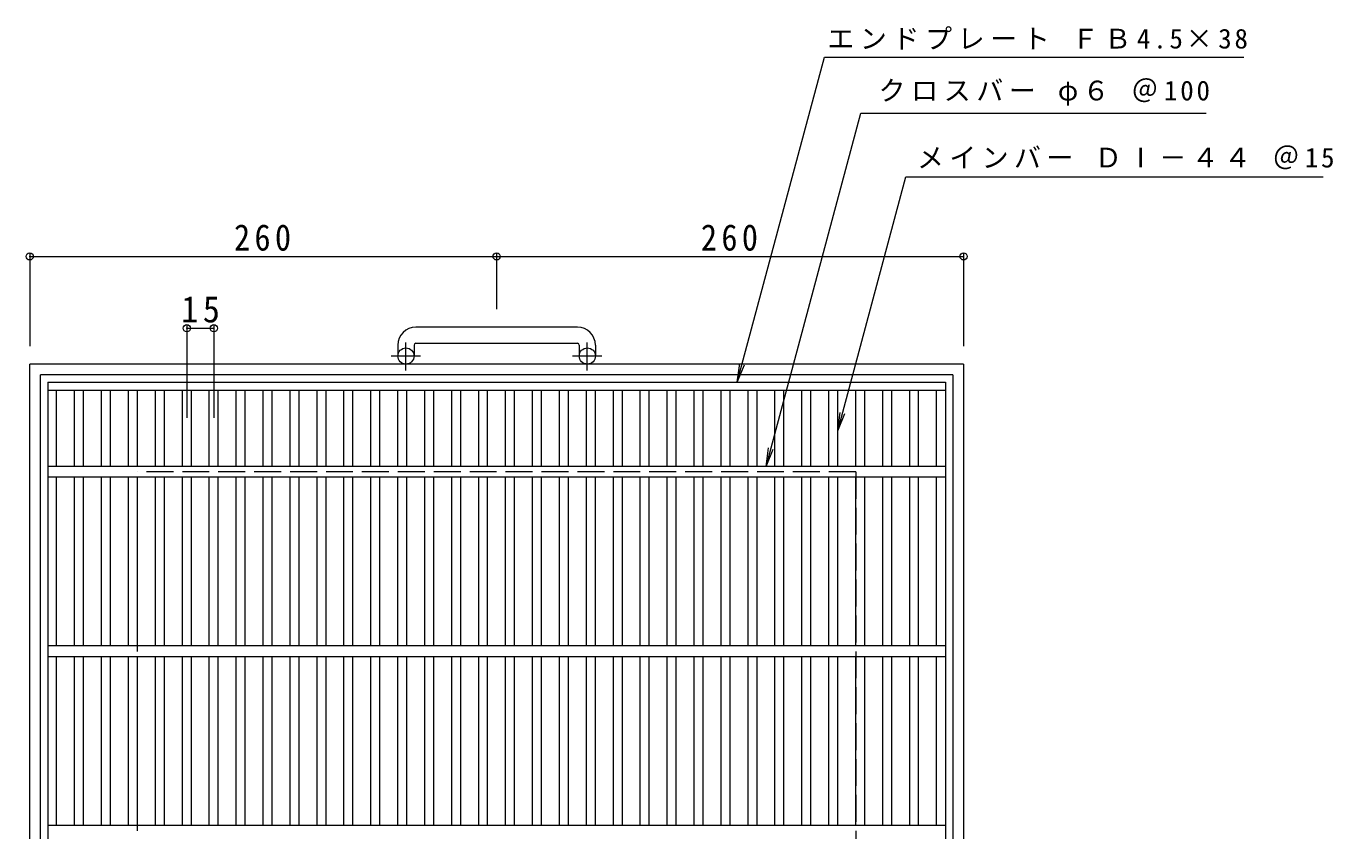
# Model space of a CAD drawing. Units: millimetres at full size, sheet at 1:5. Extents: x -689 to 912, y -685 to 667.
# Drawn here: x -674 to 54, y 218 to 667 of the extents above; entities that cross this region are included whole.
import ezdxf

# ---------------------------------------------------------------- set-up
doc = ezdxf.new("R2010")
doc.units = ezdxf.units.MM
doc.header["$LTSCALE"] = 5
doc.header["$PDMODE"] = 32
doc.header["$PDSIZE"] = 4
doc.linetypes.add('CHAIN1', pattern=[8, 5, -1, 1, -1])
doc.linetypes.add('DASHED3', pattern=[4, 3, -1])
for name, color, linetype, lineweight in [('E-1', 2, 'Continuous', 9), ('E-2', 3, 'Continuous', 9), ('E-4', 7, 'Continuous', 9), ('E-5', 7, 'Continuous', 9)]:
    doc.layers.add(name, color=color, linetype=linetype, lineweight=lineweight)
doc.styles.add('ＭＳ ゴシック', font='')
doc.styles.get('ＭＳ ゴシック').set_extended_font_data('MS Gothic')

msp = doc.modelspace()

# ---------------------------------------------------------------- linework, layer by layer
at = {"layer": 'E-1'}
for p, q in [((-366.634, 499.07), (-456.634, 499.07)), ((-466.634, 489.07), (-466.634, 482.971)), ((-457.634, 489.07), (-457.634, 482.971)), ((-456.634, 490.07), (-366.634, 490.07)), ((-365.634, 489.07), (-365.634, 482.971)), ((-356.634, 489.07), (-356.634, 482.971)), ((-671.634, -41.529), (-671.634, 478.47)), ((-151.634, 478.47), (-671.634, 478.47)), ((-151.634, 478.47), (-151.634, -41.529)), ((-665.634, -35.529), (-665.634, 472.47)), ((-157.634, 472.47), (-665.634, 472.47)), ((-157.634, 472.47), (-157.634, -35.529))]:
    msp.add_line(p, q, dxfattribs=at)
at = {"layer": 'E-1', "linetype": 'CHAIN1'}
for p, q in [((-462.134, 474.863), (-462.134, 490.461)), ((-361.133, 474.863), (-361.133, 490.461)), ((-453.971, 482.971), (-470.378, 482.971)), ((-352.971, 482.971), (-369.378, 482.971))]:
    msp.add_line(p, q, dxfattribs=at)
at = {"layer": 'E-1', "linetype": 'DASHED3'}
for p, q in [((-611.633, 18.47), (-611.633, 418.471)), ((-211.634, 418.471), (-611.633, 418.471)), ((-211.634, 418.471), (-211.634, 18.47))]:
    msp.add_line(p, q, dxfattribs=at)
at = {"layer": 'E-1'}
for centre in [(-462.134, 482.971), (-361.134, 482.971)]:
    msp.add_circle(centre, 4.5, dxfattribs=at)
for centre, radius, start, end in [((-456.634, 489.07), 10, 90, 180), ((-366.634, 489.07), 10, 0, 90), ((-456.634, 489.07), 1, 90, 180), ((-366.634, 489.07), 1, 0, 90)]:
    msp.add_arc(centre, radius, start, end, dxfattribs=at)
at = {"layer": 'E-2'}
for p, q in [((-661.634, 468.47), (-161.633, 468.47)), ((-661.634, 468.47), (-661.634, -31.53)), ((-161.633, 468.47), (-161.633, -31.53)), ((-661.634, 463.97), (-161.633, 463.97)), ((-656.634, 421.47), (-656.634, 463.97)), ((-646.634, 421.47), (-646.634, 463.97)), ((-641.634, 421.47), (-641.634, 463.97)), ((-631.634, 421.47), (-631.634, 463.97)), ((-626.634, 421.47), (-626.634, 463.97)), ((-616.634, 421.47), (-616.634, 463.97)), ((-611.634, 421.47), (-611.634, 463.97)), ((-601.634, 421.47), (-601.634, 463.97)), ((-596.634, 421.47), (-596.634, 463.97)), ((-586.634, 421.47), (-586.634, 463.97)), ((-581.634, 421.47), (-581.634, 463.97)), ((-571.634, 421.47), (-571.634, 463.97)), ((-566.634, 421.47), (-566.634, 463.97)), ((-556.634, 421.47), (-556.634, 463.97)), ((-551.634, 421.47), (-551.634, 463.97)), ((-541.634, 421.47), (-541.634, 463.97)), ((-536.634, 421.47), (-536.634, 463.97)), ((-526.634, 421.47), (-526.634, 463.97)), ((-521.634, 421.47), (-521.634, 463.97)), ((-511.634, 421.47), (-511.634, 463.97)), ((-506.634, 421.47), (-506.634, 463.97)), ((-496.634, 421.47), (-496.634, 463.97)), ((-491.634, 421.47), (-491.634, 463.97)), ((-481.634, 421.47), (-481.634, 463.97)), ((-476.634, 421.47), (-476.634, 463.97)), ((-466.634, 421.47), (-466.634, 463.97)), ((-461.634, 421.47), (-461.634, 463.97)), ((-451.634, 421.47), (-451.634, 463.97)), ((-446.634, 421.47), (-446.634, 463.97)), ((-436.634, 421.47), (-436.634, 463.97)), ((-431.634, 421.47), (-431.634, 463.97)), ((-421.634, 421.47), (-421.634, 463.97)), ((-416.634, 421.47), (-416.634, 463.97)), ((-406.634, 421.47), (-406.634, 463.97)), ((-401.634, 421.47), (-401.634, 463.97)), ((-391.634, 421.47), (-391.634, 463.97)), ((-386.634, 421.47), (-386.634, 463.97)), ((-376.634, 421.47), (-376.634, 463.97)), ((-371.634, 421.47), (-371.634, 463.97)), ((-361.634, 421.47), (-361.634, 463.97)), ((-356.634, 421.47), (-356.634, 463.97)), ((-346.634, 421.47), (-346.634, 463.97)), ((-341.634, 421.47), (-341.634, 463.97)), ((-331.634, 421.47), (-331.634, 463.97)), ((-326.634, 421.47), (-326.634, 463.97)), ((-316.634, 421.47), (-316.634, 463.97)), ((-311.634, 421.47), (-311.634, 463.97)), ((-301.634, 421.47), (-301.634, 463.97)), ((-296.634, 421.47), (-296.634, 463.97)), ((-286.634, 421.47), (-286.634, 463.97)), ((-281.634, 421.47), (-281.634, 463.97)), ((-271.634, 421.47), (-271.634, 463.97)), ((-266.634, 421.47), (-266.634, 463.97)), ((-256.634, 421.47), (-256.634, 463.97)), ((-251.634, 421.47), (-251.634, 463.97)), ((-241.634, 421.47), (-241.634, 463.97)), ((-236.634, 421.47), (-236.634, 463.97)), ((-226.634, 421.47), (-226.634, 463.97)), ((-221.634, 421.47), (-221.634, 463.97)), ((-211.634, 421.47), (-211.634, 463.97)), ((-206.634, 421.47), (-206.634, 463.97)), ((-196.634, 421.47), (-196.634, 463.97)), ((-191.634, 421.47), (-191.634, 463.97)), ((-181.634, 421.47), (-181.634, 463.97)), ((-176.634, 421.47), (-176.634, 463.97)), ((-166.633, 421.47), (-166.633, 463.97)), ((-161.633, 421.47), (-661.634, 421.47)), ((-161.633, 415.47), (-661.634, 415.47)), ((-656.634, 321.47), (-656.634, 415.47)), ((-646.634, 321.47), (-646.634, 415.47)), ((-641.634, 321.47), (-641.634, 415.47)), ((-631.634, 321.47), (-631.634, 415.47)), ((-626.634, 321.47), (-626.634, 415.47)), ((-616.634, 321.47), (-616.634, 415.47)), ((-611.634, 321.47), (-611.634, 415.47)), ((-601.634, 321.47), (-601.634, 415.47)), ((-596.634, 321.47), (-596.634, 415.47)), ((-586.634, 321.47), (-586.634, 415.47)), ((-581.634, 321.47), (-581.634, 415.47)), ((-571.634, 321.47), (-571.634, 415.47)), ((-566.634, 321.47), (-566.634, 415.47)), ((-556.634, 321.47), (-556.634, 415.47)), ((-551.634, 321.47), (-551.634, 415.47)), ((-541.634, 321.47), (-541.634, 415.47)), ((-536.634, 321.47), (-536.634, 415.47)), ((-526.634, 321.47), (-526.634, 415.47)), ((-521.634, 321.47), (-521.634, 415.47)), ((-511.634, 321.47), (-511.634, 415.47)), ((-506.634, 321.47), (-506.634, 415.47)), ((-496.634, 321.47), (-496.634, 415.47)), ((-491.634, 321.47), (-491.634, 415.47)), ((-481.634, 321.47), (-481.634, 415.47)), ((-476.634, 321.47), (-476.634, 415.47)), ((-466.634, 321.47), (-466.634, 415.47)), ((-461.634, 321.47), (-461.634, 415.47)), ((-451.634, 321.47), (-451.634, 415.47)), ((-446.634, 321.47), (-446.634, 415.47)), ((-436.634, 321.47), (-436.634, 415.47)), ((-431.634, 321.47), (-431.634, 415.47)), ((-421.634, 321.47), (-421.634, 415.47)), ((-416.634, 321.47), (-416.634, 415.47)), ((-406.634, 321.47), (-406.634, 415.47)), ((-401.634, 321.47), (-401.634, 415.47)), ((-391.634, 321.47), (-391.634, 415.47)), ((-386.634, 321.47), (-386.634, 415.47)), ((-376.634, 321.47), (-376.634, 415.47)), ((-371.634, 321.47), (-371.634, 415.47)), ((-361.634, 321.47), (-361.634, 415.47)), ((-356.634, 321.47), (-356.634, 415.47)), ((-346.634, 321.47), (-346.634, 415.47)), ((-341.634, 321.47), (-341.634, 415.47)), ((-331.634, 321.47), (-331.634, 415.47)), ((-326.634, 321.47), (-326.634, 415.47)), ((-316.634, 321.47), (-316.634, 415.47)), ((-311.634, 321.47), (-311.634, 415.47)), ((-301.634, 321.47), (-301.634, 415.47)), ((-296.634, 321.47), (-296.634, 415.47)), ((-286.634, 321.47), (-286.634, 415.47)), ((-281.634, 321.47), (-281.634, 415.47)), ((-271.634, 321.47), (-271.634, 415.47)), ((-266.634, 321.47), (-266.634, 415.47)), ((-256.634, 321.47), (-256.634, 415.47)), ((-251.634, 321.47), (-251.634, 415.47)), ((-241.634, 321.47), (-241.634, 415.47)), ((-236.634, 321.47), (-236.634, 415.47)), ((-226.634, 321.47), (-226.634, 415.47)), ((-221.634, 321.47), (-221.634, 415.47)), ((-211.634, 321.47), (-211.634, 415.47)), ((-206.634, 321.47), (-206.634, 415.47)), ((-196.634, 321.47), (-196.634, 415.47)), ((-191.634, 321.47), (-191.634, 415.47)), ((-181.634, 321.47), (-181.634, 415.47)), ((-176.634, 321.47), (-176.634, 415.47)), ((-166.633, 321.47), (-166.633, 415.47)), ((-161.633, 321.47), (-661.634, 321.47)), ((-161.633, 315.47), (-661.634, 315.47)), ((-656.634, 221.47), (-656.634, 315.47)), ((-646.634, 221.47), (-646.634, 315.47)), ((-641.634, 221.47), (-641.634, 315.47)), ((-631.634, 221.47), (-631.634, 315.47)), ((-626.634, 221.47), (-626.634, 315.47)), ((-616.634, 221.47), (-616.634, 315.47)), ((-611.634, 221.47), (-611.634, 315.47)), ((-601.634, 221.47), (-601.634, 315.47)), ((-596.634, 221.47), (-596.634, 315.47)), ((-586.634, 221.47), (-586.634, 315.47)), ((-581.634, 221.47), (-581.634, 315.47)), ((-571.634, 221.47), (-571.634, 315.47)), ((-566.634, 221.47), (-566.634, 315.47)), ((-556.634, 221.47), (-556.634, 315.47)), ((-551.634, 221.47), (-551.634, 315.47)), ((-541.634, 221.47), (-541.634, 315.47)), ((-536.634, 221.47), (-536.634, 315.47)), ((-526.634, 221.47), (-526.634, 315.47)), ((-521.634, 221.47), (-521.634, 315.47)), ((-511.634, 221.47), (-511.634, 315.47)), ((-506.634, 221.47), (-506.634, 315.47)), ((-496.634, 221.47), (-496.634, 315.47)), ((-491.634, 221.47), (-491.634, 315.47)), ((-481.634, 221.47), (-481.634, 315.47)), ((-476.634, 221.47), (-476.634, 315.47)), ((-466.634, 221.47), (-466.634, 315.47)), ((-461.634, 221.47), (-461.634, 315.47)), ((-451.634, 221.47), (-451.634, 315.47)), ((-446.634, 221.47), (-446.634, 315.47)), ((-436.634, 221.47), (-436.634, 315.47)), ((-431.634, 221.47), (-431.634, 315.47)), ((-421.634, 221.47), (-421.634, 315.47)), ((-416.634, 221.47), (-416.634, 315.47)), ((-406.634, 221.47), (-406.634, 315.47)), ((-401.634, 221.47), (-401.634, 315.47)), ((-391.634, 221.47), (-391.634, 315.47)), ((-386.634, 221.47), (-386.634, 315.47)), ((-376.634, 221.47), (-376.634, 315.47)), ((-371.634, 221.47), (-371.634, 315.47)), ((-361.634, 221.47), (-361.634, 315.47)), ((-356.634, 221.47), (-356.634, 315.47)), ((-346.634, 221.47), (-346.634, 315.47)), ((-341.634, 221.47), (-341.634, 315.47)), ((-331.634, 221.47), (-331.634, 315.47)), ((-326.634, 221.47), (-326.634, 315.47)), ((-316.634, 221.47), (-316.634, 315.47)), ((-311.634, 221.47), (-311.634, 315.47)), ((-301.634, 221.47), (-301.634, 315.47)), ((-296.634, 221.47), (-296.634, 315.47)), ((-286.634, 221.47), (-286.634, 315.47)), ((-281.634, 221.47), (-281.634, 315.47)), ((-271.634, 221.47), (-271.634, 315.47)), ((-266.634, 221.47), (-266.634, 315.47)), ((-256.634, 221.47), (-256.634, 315.47)), ((-251.634, 221.47), (-251.634, 315.47)), ((-241.634, 221.47), (-241.634, 315.47)), ((-236.634, 221.47), (-236.634, 315.47)), ((-226.634, 221.47), (-226.634, 315.47)), ((-221.634, 221.47), (-221.634, 315.47)), ((-211.634, 221.47), (-211.634, 315.47)), ((-206.634, 221.47), (-206.634, 315.47)), ((-196.634, 221.47), (-196.634, 315.47)), ((-191.634, 221.47), (-191.634, 315.47)), ((-181.634, 221.47), (-181.634, 315.47)), ((-176.634, 221.47), (-176.634, 315.47)), ((-166.633, 221.47), (-166.633, 315.47)), ((-161.633, 221.47), (-661.634, 221.47))]:
    msp.add_line(p, q, dxfattribs=at)
at = {"layer": 'E-4'}
for p, q in [((-671.634, 539.97), (-671.634, 488.47)), ((-671.634, 538.47), (-411.634, 538.47)), ((-411.634, 539.97), (-411.634, 509.07)), ((-411.634, 538.47), (-151.634, 538.47)), ((-151.634, 539.97), (-151.634, 488.47)), ((-584.134, 499.97), (-584.134, 448.47)), ((-584.134, 498.47), (-569.134, 498.47)), ((-569.134, 499.97), (-569.134, 448.47))]:
    msp.add_line(p, q, dxfattribs=at)
for p in [(-671.634, 538.47), (-411.634, 538.47), (-151.634, 538.47), (-584.134, 498.47), (-569.134, 498.47)]:
    msp.add_point(p, dxfattribs=at)
at = {"layer": 'E-5'}
for p, q in [((-277.623, 468.428), (-229.116, 649.459)), ((-229.116, 649.459), (4.51, 649.459)), ((-277.623, 468.428), (-276.264, 478.756)), ((-277.623, 468.428), (-273.637, 478.052)), ((-221.634, 441.27), (-220.274, 451.598)), ((-221.634, 441.27), (-217.647, 450.894)), ((-261.634, 421.47), (-260.274, 431.798)), ((-261.634, 421.47), (-257.647, 431.094))]:
    msp.add_line(p, q, dxfattribs=at)
for points in [[(-261.634, 421.47), (-208.918, 618.209), (-16.467, 618.209)], [(-221.634, 441.27), (-183.713, 582.792), (48.699, 582.792)]]:
    msp.add_lwpolyline(points, dxfattribs=at)

# ---------------------------------------------------------------- texts
at = {"layer": 'E-4', "color": 2, "char_height": 14.66, "attachment_point": 7, "style": 'ＭＳ ゴシック'}
for s, insert in [('\\T1.27;\\W0.9;260', (-557.884, 541.47)), ('\\T1.27;\\W0.9;260', (-297.884, 541.47)), ('\\T1.27;\\W0.95;15', (-587.259, 501.47))]:
    msp.add_mtext(s, dxfattribs=dict(at, insert=insert))
at = {"layer": 'E-5', "char_height": 11, "attachment_point": 7, "style": 'ＭＳ ゴシック'}
for s, insert in [('\\T1.21;エンドプレート\\~ＦＢ4.5×38', (-227.527, 653.626)), ('\\T1.21;クロスバー\\~φ６\\~＠100', (-198.967, 622.375)), ('\\T1.2;メインバー\\~ＤⅠ－４４\\~＠15', (-177.551, 586.959))]:
    msp.add_mtext(s, dxfattribs=dict(at, insert=insert))

doc.saveas('drawing.dxf')
